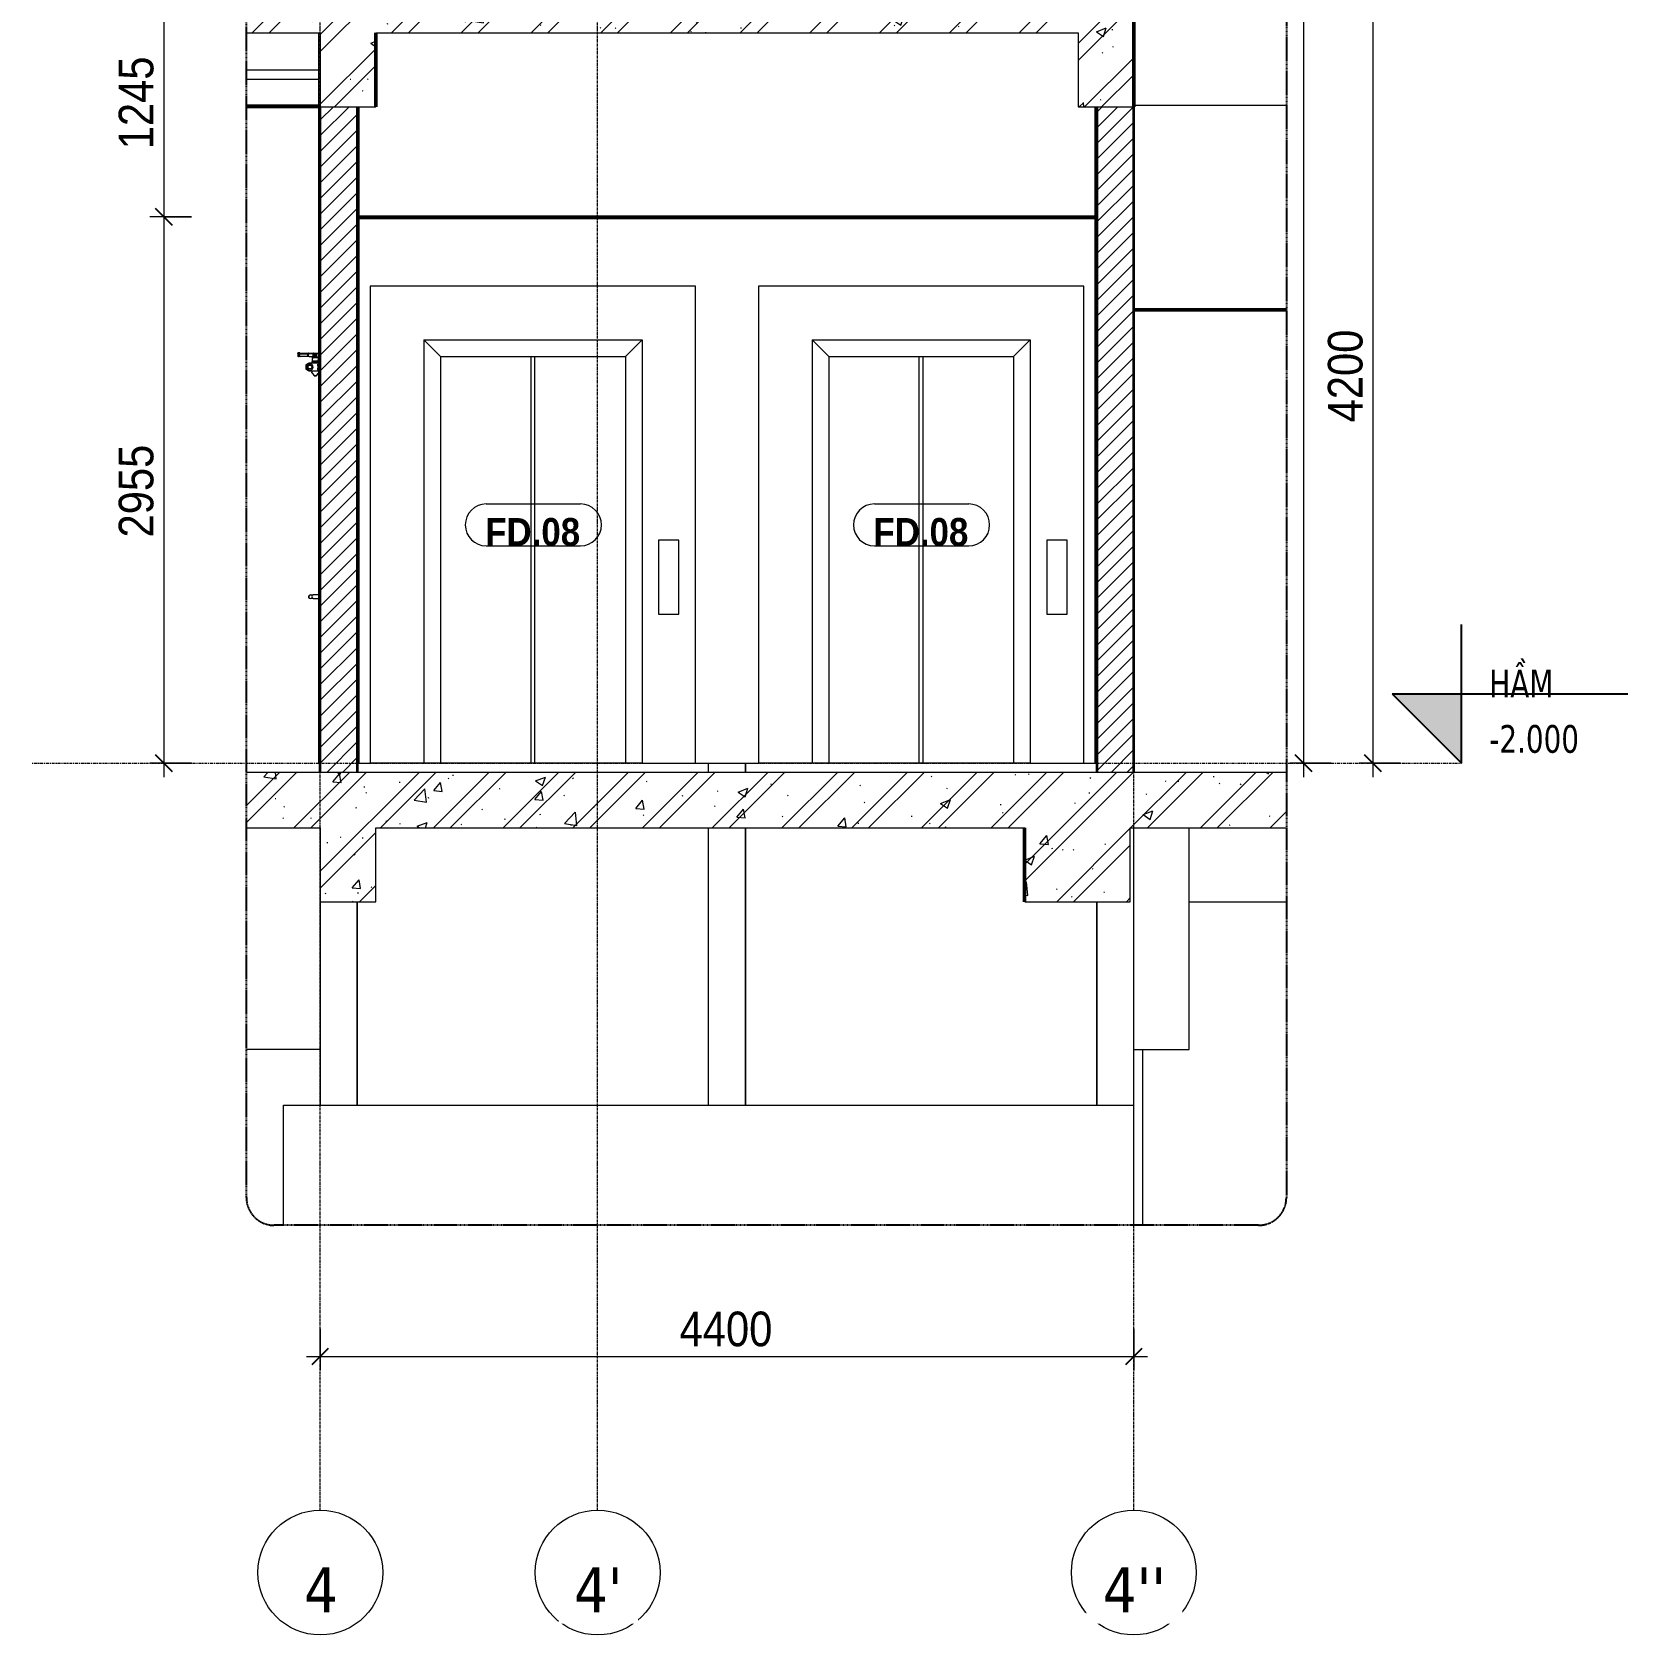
# Model space of a CAD drawing. Header units: millimetres. Extents: x 41641 to 74043, y -6777 to 34550.
# Drawn here: x 64565 to 73197, y -6716 to 1955 of the extents above; entities that cross this region are included whole.
import ezdxf

# ---------------------------------------------------------------- set-up
doc = ezdxf.new("R2010")
doc.units = ezdxf.units.MM
for name, pattern in [('Centre', [31.75, 6.35, -4.7625, 15.875, -4.7625]), ('Grid Line', [22.225, 12.7, -3.175, 3.175, -3.175]), ('Hidden', [7.14375, 4.7625, -2.38125])]:
    doc.linetypes.add(name, pattern=pattern)
for name, color, linetype, lineweight in [('0-2', 50, 'Continuous', 5), ('A-ANNO-DIMS', 211, 'Continuous', 9), ('A-ANNO-DIMS-75', 211, 'Continuous', 9), ('A-CLNG-2', 7, 'Continuous', 35), ('A-CLNG-PATT', 13, 'Continuous', 18), ('A-DETL-GENF', 92, 'Continuous', 18), ('A-DETL-GENF-1', 9, 'Continuous', 18), ('A-DETL-GENF-3', 92, 'Hidden', 25), ('A-DETL-THIN', 151, 'Continuous', 18), ('A-DOOR', 31, 'Continuous', 18), ('A-DOOR-IDEN', 31, 'Continuous', 9), ('A-FLOR-LEVL', 51, 'Continuous', 9), ('A-FLOR-LEVL-1', 51, 'Continuous', 25), ('A-FLOR-LEVL-2', 51, 'Centre', 9), ('A-WALL', 113, 'Continuous', 18), ('A-WALL-1', 7, 'Continuous', 35), ('A-WALL-FNSH-1', 250, 'Continuous', 18), ('A-WALL-PATT', 111, 'Continuous', 18), ('L-SITE-WALL-1', 250, 'Continuous', 18), ('S-BEAM-1', 253, 'Continuous', 5), ('S-BEAM-2', 250, 'Continuous', 18), ('S-BEAM-3', 10, 'Continuous', 50), ('S-COLS-1', 250, 'Continuous', 18), ('S-FNDN-2', 250, 'Continuous', 18), ('S-GRID-1', 1, 'Grid Line', 9), ('S-GRID-IDEN', 1, 'Continuous', 9)]:
    doc.layers.add(name, color=color, linetype=linetype, lineweight=lineweight)
doc.styles.add('Arial_B', font='arialbd.ttf', dxfattribs={"width": 0.9, "height": 150})
doc.styles.add('Tahoma_B', font='tahomabd.ttf', dxfattribs={"width": 0.85, "height": 150})
doc.styles.add('Tahoma_B_1', font='tahomabd.ttf', dxfattribs={"height": 243.75})
doc.styles.add('UTM Avo', font='', dxfattribs={"width": 0.9, "height": 187.5})
doc.styles.get('UTM Avo').set_extended_font_data('UTM Avo')
doc.dimstyles.new('1_Dim_chi_tiet_2_5', dxfattribs={"dimscale": 304.8, "dimtxt": 187.368928, "dimasz": 0.295276, "dimexe": 0.246063, "dimexo": 0.0625, "dimgap": 0.024606, "dimtad": 1, "dimdec": 0, "dimrnd": 5, "dimzin": 0, "dimdsep": 46, "dimtxsty": 'UTM Avo', "dimblk1": 'OBLIQUE', "dimblk2": 'OBLIQUE', "dimsah": 1, "dimcen": 0.09, "dimdle": 0.246063, "dimazin": 0, "dimtfac": 1, "dimtdec": 4, "dimtix": 1, "dimtmove": 0, "dimatfit": 3, "dimfxl": 0.492126, "dimfxlon": 1, "dimtvp": 1, "dimtolj": 1, "dimtzin": 0, "dimarcsym": 2})
pattern_1 = [(45, (67953.896, 0), (-42.4264, 42.4264), [])]
pattern_2 = [(0, (67953.9, 0), (609.6, 152.4), [25.146, -432.054, 25.146, -432.054, -2438.4]), (0, (67953.9, 0), (609.6, 152.4), [-914.4, 25.146, -889.254, 25.146, -432.054, -1066.8]), (0, (67953.9, 0), (609.6, 152.4), [-2286, 25.146, -279.654, 25.146, -736.854]), (120, (68182.5, 76.2), (-436.782, 451.729), [25.146, -432.054, 25.146, -432.054, -2438.4]), (120, (68182.5, 76.2), (-436.782, 451.729), [-914.4, 25.146, -889.254, 25.146, -432.054, -1066.8]), (120, (68182.5, 76.2), (-436.782, 451.729), [-2286, 25.146, -279.654, 25.146, -736.854]), (240, (68258.7, 381), (-172.818, -604.129), [25.146, -432.054, 25.146, -432.054, -2438.4]), (240, (68258.7, 381), (-172.818, -604.129), [-914.4, 25.146, -889.254, 25.146, -432.054, -1066.8]), (240, (68258.7, 381), (-172.818, -604.129), [-2286, 25.146, -279.654, 25.146, -736.854])]
pattern_3 = [(50, (67953.9, 0), (546.553, -47.817), [57.15, -628.65]), (355, (67953.9, 0), (-105.73, 573.17), [45.72, -502.92]), (100.451, (67999.44, -4), (440.83, 525.35), [48.57, -534.27]), (46.184, (67953.9, 152.4), (813.24, -126.13), [85.72, -942.98]), (96.636, (68021.7, 141.9), (712.21, 742.28), [72.86, -801.4]), (351.184, (67953.9, 152.4), (712.21, 742.28), [68.58, -754.38]), (21, (68030.1, 114.3), (454.843, -306.796), [57.15, -628.65]), (326, (68030.1, 114.3), (185.406, 552.564), [45.72, -502.92]), (71.451, (68068, 88.73), (640.25, 245.764), [48.57, -534.27]), (37.5, (67953.9, 0), (9.266, 253.665), [5.03, -491.795, 5.03, -505.51, -504.825]), (37.5, (67953.9, 0), (9.266, 253.665), [-1007.364, 5.03, -499.796]), (7.5, (67953.9, 0), (200.46, 300.541), [5.029, -286.055, 5.029, -480.365, -192.405]), (7.5, (67953.9, 0), (200.46, 300.541), [-776.478, 5.03, -187.376]), (327.5, (67783.97, 0), (406.773, -17.186), [5.03, -185.47, 5.03, -589.33, -788.67]), (327.5, (67783.97, 0), (406.773, -17.186), [-784.86, 5.03, -783.64]), (317.5, (67707.77, 0), (444.388, 76.28), [5.03, -242.62, 5.03, -389.687, -560.07]), (317.5, (67707.77, 0), (444.388, 76.28), [-642.366, 5.03, -555.04]), (45, (67953.9, 0), (-188.585, 188.585), []), (45, (67953.9, 285.75), (-188.585, 188.585), [])]

# ---------------------------------------------------------------- blocks, each defined once
blk = doc.blocks.new('NCV_TKTC_KET CAU_rvt-2-TKCS_THANG MÁY TM1 - MẶT ĐỨNG')
at = {"layer": 'S-BEAM-1'}
blk.add_hatch(color=256, dxfattribs=at).paths.add_polyline_path([(48852.6, 1550), (48852.6, 1550), (48852.6, 1561.8)])
at = {"layer": 'L-SITE-WALL-1'}
for p, q in [((46552.6, -3850), (46552.6, -2350)), ((46752.6, -2350), (46752.6, -3850)), ((44652.6, -2750), (44652.6, -3850)), ((48652.6, -3850), (48652.6, -2750))]:
    blk.add_line(p, q, dxfattribs=at)
at = {"layer": 'S-BEAM-2'}
for p, q in [((44052.6, 1750), (44442.6, 1750)), ((44052.6, 1700), (44442.6, 1700)), ((48852.6, 1560), (49678.2, 1560)), ((49152.6, -2750), (49678.2, -2750))]:
    blk.add_line(p, q, dxfattribs=at)
at = {"layer": 'S-BEAM-3'}
for p, q in [((48852.6, 1550), (48852.6, 2130)), ((44752.6, 1550), (44752.6, 1950)), ((48261.8, -2349.9), (48261.8, -2750))]:
    blk.add_line(p, q, dxfattribs=at)
at = {"layer": 'S-COLS-1'}
for p, q in [((46552.6, -2050), (46552.6, -2000)), ((46752.6, -2050), (46752.6, -2000)), ((46552.6, -3850), (46552.6, -2350)), ((46752.6, -3850), (46752.6, -2350)), ((48852.6, -3850), (48852.6, -2350)), ((44452.6, -2750), (44452.6, -3850)), ((44652.6, -3850), (44652.6, -2750)), ((48652.6, -2750), (48652.6, -3850))]:
    blk.add_line(p, q, dxfattribs=at)
at = {"layer": 'S-FNDN-2'}
for p, q in [((49152.6, -3550), (49152.6, -2350)), ((44452.6, -3550), (44052.6, -3550)), ((48852.6, -3550), (49152.6, -3550)), ((48902.6, -4500), (48902.6, -3550)), ((44252.6, -3850), (48852.6, -3850)), ((44252.6, -4500), (44252.6, -3850)), ((48852.6, -4500), (48852.6, -3850))]:
    blk.add_line(p, q, dxfattribs=at)
blk = doc.blocks.new('Thang may HIEN - Dài x Rộng - 2000x2000-2402764-TKCS_THANG MÁY TM1 - MẶT ĐỨNG')
at = {"layer": 'A-DOOR'}
for p, q in [((46822.6, 580), (46822.6, -2000)), ((48582.6, 580), (46822.6, 580)), ((48582.6, -2000), (48582.6, 580)), ((47202.6, 200), (47112.6, 290)), ((47112.6, 290), (47112.6, -2000)), ((47112.6, 290), (48292.6, 290)), ((48292.6, 290), (48202.6, 200)), ((48292.6, 290), (48292.6, -2000)), ((47202.6, 200), (47202.6, -2000)), ((47202.6, 200), (48202.6, 200)), ((47692.6, -2000), (47692.6, 200)), ((47712.6, -2000), (47712.6, 200)), ((48202.6, 200), (48202.6, -2000)), ((48492.6, -794.1), (48382.6, -794.1)), ((48382.6, -794.1), (48382.6, -1194.1)), ((48492.6, -1194.1), (48492.6, -794.1)), ((48382.6, -1194.1), (48492.6, -1194.1)), ((47112.6, -2000), (46822.6, -2000)), ((47122.6, -2000), (47112.6, -2000)), ((48292.6, -2000), (48282.6, -2000)), ((48292.6, -2000), (48582.6, -2000))]:
    blk.add_line(p, q, dxfattribs=at)
blk = doc.blocks.new('FD_02 - FD_03 - FD_02-KY THUAT-1000x2200mm-2441165-TKCS_THANG MÁY TM1 - MẶT ĐỨNG')
at = {"layer": 'A-DOOR'}
for p, q in [((44329.1, 218.5), (44329.1, 215.5)), ((44329.5, 218.5), (44329.5, 218.5)), ((44329.5, 218.5), (44337.2, 218.5)), ((44329.5, 215.5), (44337.2, 215.5)), ((44329.5, 215.5), (44329.5, 215.5)), ((44330.2, 214.5), (44330.2, 200.5)), ((44330.2, 214.5), (44332.9, 214.5)), ((44332.9, 200.5), (44330.2, 200.5)), ((44330.7, 220.3), (44330.7, 218.5)), ((44342.7, 220.3), (44330.7, 220.3)), ((44330.7, 220.3), (44342.7, 220.3)), ((44331.7, 215.5), (44331.7, 214.5)), ((44332.9, 214.5), (44334.4, 214.5)), ((44332.9, 214.5), (44332.9, 200.5)), ((44334.4, 200.5), (44332.9, 200.5)), ((44336.4, 214.5), (44334.4, 214.5)), ((44334.4, 200.5), (44336.4, 200.5)), ((44335.3, 214.5), (44338.4, 214.5)), ((44335.3, 210.1), (44335.3, 214.5)), ((44335.3, 200.5), (44335.3, 204.4)), ((44338.4, 200.5), (44335.3, 200.5)), ((44336.2, 211.5), (44337.9, 211.5)), ((44336.2, 209.3), (44336.2, 205.7)), ((44337.9, 203.5), (44336.2, 203.5)), ((44337.2, 218.5), (44338.8, 218.5)), ((44338.3, 218.5), (44337.2, 218.5)), ((44337.2, 215.5), (44338.8, 215.5)), ((44337.9, 211.5), (44338.2, 211.5)), ((44338.2, 203.5), (44337.9, 203.5)), ((44388.2, 212.5), (44338.2, 212.5)), ((44338.2, 211.5), (44340.1, 211.5)), ((44340.1, 203.5), (44338.2, 203.5)), ((44338.2, 202.5), (44388.2, 202.5)), ((44338.4, 214.5), (44341.1, 214.5)), ((44341.1, 200.5), (44338.4, 200.5)), ((44338.8, 218.5), (44389.5, 218.5)), ((44338.8, 215.5), (44389.5, 215.5)), ((44341.1, 214.5), (44342.2, 214.5)), ((44341.1, 214.5), (44341.1, 212.1)), ((44341.1, 202.9), (44341.1, 200.5)), ((44342.2, 200.5), (44341.1, 200.5)), ((44341.7, 214.5), (44341.7, 215.5)), ((44344.2, 214.5), (44342.2, 214.5)), ((44342.2, 200.5), (44344.2, 200.5)), ((44342.2, 200.5), (44342.9, 200.5)), ((44342.7, 218.5), (44342.7, 220.3)), ((44342.7, 214.5), (44343.2, 214.5)), ((44342.7, 211.9), (44342.7, 214.5)), ((44342.7, 200.5), (44342.7, 203.1)), ((44343.1, 200.5), (44342.7, 200.5)), ((44343.2, 211.4), (44343.2, 214.5)), ((44343.2, 200.5), (44343.2, 203.6)), ((44343.2, 200.5), (44343.2, 200.5)), ((44364.1, 215.5), (44364.1, 214.5)), ((44366.1, 214.5), (44364.1, 214.5)), ((44364.1, 214.5), (44366.1, 214.5)), ((44392.9, 214.5), (44366.1, 214.5)), ((44392.9, 213.5), (44388.2, 213.5)), ((44388.2, 201.5), (44392.9, 201.5)), ((44389.5, 218.5), (44390.5, 218.5)), ((44389.5, 218.5), (44390.5, 218.5)), ((44390.5, 217.5), (44389.5, 217.5)), ((44389.5, 215.5), (44390.5, 215.5)), ((44389.5, 215.5), (44390.5, 215.5)), ((44390.5, 218.5), (44416, 218.5)), ((44390.5, 215.5), (44416, 215.5)), ((44421, 214.5), (44392.9, 214.5)), ((44392.9, 200.5), (44421, 200.5)), ((44411, 192), (44411, 198)), ((44411, 198), (44415.3, 198)), ((44415.3, 192), (44411, 192)), ((44411, 181.1), (44411, 189.4)), ((44411, 176), (44441, 176)), ((44415.3, 198), (44436.9, 198)), ((44415.3, 198), (44415.3, 192)), ((44436.9, 192), (44415.3, 192)), ((44415.5, 176), (44415.5, 174)), ((44416.9, 174), (44415.5, 174)), ((44416, 218.5), (44417.2, 218.5)), ((44416, 218.5), (44417.2, 218.5)), ((44417.2, 217.5), (44416, 217.5)), ((44416, 215.5), (44417.2, 215.5)), ((44416, 215.5), (44417.2, 215.5)), ((44416.6, 218.5), (44417.1, 218.5)), ((44417.1, 218.5), (44416.6, 218.5)), ((44417.1, 215.5), (44416.6, 215.5)), ((44416.6, 215.5), (44417.1, 215.5)), ((44416.6, 174), (44416.6, 172)), ((44417.8, 174), (44416.9, 174)), ((44416.9, 174), (44417.8, 174)), ((44418.2, 174), (44416.9, 174)), ((44417.2, 218.5), (44442.6, 218.5)), ((44417.2, 215.5), (44442.6, 215.5)), ((44417.4, 214), (44418.2, 214)), ((44418.2, 201), (44417.4, 201)), ((44417.7, 211.7), (44417.7, 203.3)), ((44417.7, 211.7), (44417.7, 203.3)), ((44418.1, 214), (44418.1, 201)), ((44418.1, 214), (44434.1, 214)), ((44434.1, 201), (44418.1, 201)), ((44418.2, 176), (44418.2, 174)), ((44423.2, 174), (44418.2, 174)), ((44420.6, 214), (44420.6, 198)), ((44432.1, 214.5), (44421, 214.5)), ((44421.8, 214), (44421.8, 198)), ((44423.2, 174), (44423.2, 174)), ((44428.3, 174), (44423.2, 174)), ((44428.3, 174), (44428.3, 176)), ((44431.9, 174), (44428.3, 174)), ((44430.4, 198), (44430.4, 214)), ((44431.6, 198), (44431.6, 214)), ((44435.6, 174), (44431.9, 174)), ((44432.1, 214.5), (44434.1, 214.5)), ((44434.1, 214.5), (44432.1, 214.5)), ((44434.1, 214.5), (44434.1, 215.5)), ((44434.1, 201), (44434.1, 214)), ((44434.6, 172), (44434.6, 174)), ((44435.6, 176), (44435.6, 174)), ((44436.9, 198), (44441, 198)), ((44436.9, 198), (44436.9, 192)), ((44441, 192), (44436.9, 192)), ((44441, 198), (44441, 192)), ((44441, 189.4), (44441, 181.1)), ((44375.2, 130.7), (44375.2, 154.3)), ((44376.2, 156.1), (44391.8, 164.7)), ((44391.8, 120.3), (44376.2, 128.9)), ((44384.7, 142.5), (44390.4, 152.5)), ((44390.4, 132.5), (44384.7, 142.5)), ((44390.4, 152.5), (44402, 152.5)), ((44402, 132.5), (44390.4, 132.5)), ((44392.7, 165), (44436.9, 165)), ((44436.9, 120), (44392.7, 120)), ((44402, 152.5), (44407.8, 142.5)), ((44407.8, 142.5), (44402, 132.5)), ((44406, 172), (44406, 165)), ((44406, 172), (44430.6, 172)), ((44406.1, 120), (44406.1, 112.4)), ((44406.3, 111.7), (44419.3, 96.3)), ((44422.1, 96), (44429.1, 96)), ((44429.1, 96), (44422.1, 96)), ((44430.6, 172), (44442.5, 172)), ((44431.8, 96.3), (44442.6, 109)), ((44436.9, 165), (44439.9, 165)), ((44439.9, 120), (44436.9, 120)), ((44439.9, 165), (44441, 165)), ((44441, 120), (44439.9, 120)), ((44442.6, 165), (44441, 165)), ((44441, 164.9), (44441.1, 164.7)), ((44441.1, 120.3), (44441, 120.1)), ((44441, 120), (44442.6, 120)), ((44442.5, 165), (44441.1, 165)), ((44441.1, 120), (44442.5, 120)), ((44441.2, 162), (44441.2, 123)), ((44442.6, -1090), (44414.6, -1090)), ((44414.6, -1110), (44442.6, -1110))]:
    blk.add_line(p, q, dxfattribs=at)
at = {"layer": 'A-DOOR', "flags": 128}
for points in [[(44340.1, 211.5), (44339.7, 211), (44339.4, 210.4), (44339.2, 209.7), (44339, 209), (44338.9, 208.3), (44338.9, 207.5)], [(44338.9, 207.5), (44338.9, 206.7), (44339, 206), (44339.2, 205.3), (44339.4, 204.6), (44339.7, 204), (44340.1, 203.5)], [(44406.3, 111.7), (44406.3, 111.7), (44406.3, 111.8), (44406.2, 111.8), (44406.2, 111.8), (44406.2, 111.9), (44406.2, 111.9), (44406.2, 112), (44406.1, 112), (44406.1, 112), (44406.1, 112.1), (44406.1, 112.1), (44406.1, 112.2), (44406.1, 112.2), (44406.1, 112.3), (44406.1, 112.3), (44406.1, 112.3), (44406.1, 112.4), (44406.1, 112.4)], [(44420, 96), (44420, 96), (44419.9, 96), (44419.9, 96), (44419.8, 96), (44419.8, 96), (44419.8, 96), (44419.7, 96), (44419.7, 96), (44419.7, 96.1), (44419.6, 96.1), (44419.6, 96.1), (44419.6, 96.1), (44419.5, 96.1), (44419.5, 96.1), (44419.5, 96.2), (44419.4, 96.2), (44419.4, 96.2), (44419.4, 96.2), (44419.4, 96.3), (44419.3, 96.3), (44419.3, 96.3), (44419.3, 96.3)], [(44420, 96), (44420, 96), (44420, 96), (44420, 96), (44420.1, 96), (44420.1, 96), (44420.1, 96), (44420.2, 96), (44420.3, 96), (44420.3, 96), (44420.4, 96), (44420.5, 96), (44420.6, 96), (44420.7, 96), (44420.8, 96), (44421, 96), (44421.1, 96), (44421.2, 96), (44421.4, 96), (44421.5, 96), (44421.7, 96), (44421.8, 96), (44422, 96), (44422.2, 96), (44422.4, 96), (44422.6, 96), (44422.7, 96), (44422.9, 96), (44423.1, 96), (44423.3, 96), (44423.5, 96), (44423.8, 96), (44424, 96), (44424.2, 96), (44424.4, 96), (44424.6, 96), (44424.8, 96), (44425.1, 96), (44425.3, 96), (44425.5, 96), (44425.7, 96), (44425.9, 96), (44426.2, 96), (44426.4, 96), (44426.6, 96), (44426.8, 96), (44427, 96), (44427.3, 96), (44427.5, 96), (44427.7, 96), (44427.9, 96), (44428.1, 96), (44428.3, 96), (44428.5, 96), (44428.7, 96), (44428.8, 96), (44429, 96), (44429.2, 96), (44429.4, 96), (44429.5, 96), (44429.7, 96), (44429.8, 96), (44430, 96), (44430.1, 96), (44430.2, 96), (44430.3, 96), (44430.5, 96), (44430.6, 96), (44430.7, 96), (44430.7, 96), (44430.8, 96), (44430.9, 96), (44430.9, 96), (44431, 96), (44431, 96), (44431.1, 96), (44431.1, 96), (44431.1, 96), (44431.1, 96)], [(44431.1, 96), (44431.1, 96), (44431.1, 96), (44431.1, 96), (44431.1, 96), (44431, 96), (44431, 96), (44430.9, 96), (44430.9, 96), (44430.8, 96), (44430.7, 96), (44430.6, 96), (44430.5, 96), (44430.4, 96), (44430.3, 96), (44430.2, 96), (44430, 96), (44429.9, 96), (44429.8, 96), (44429.6, 96), (44429.4, 96), (44429.3, 96), (44429.1, 96), (44428.9, 96), (44428.8, 96), (44428.6, 96), (44428.4, 96), (44428.2, 96), (44428, 96), (44427.8, 96), (44427.6, 96), (44427.4, 96), (44427.2, 96), (44426.9, 96), (44426.7, 96), (44426.5, 96), (44426.3, 96), (44426.1, 96), (44425.8, 96), (44425.6, 96), (44425.4, 96), (44425.2, 96), (44425, 96), (44424.7, 96), (44424.5, 96), (44424.3, 96), (44424.1, 96), (44423.9, 96), (44423.7, 96), (44423.4, 96), (44423.2, 96), (44423, 96), (44422.8, 96), (44422.7, 96), (44422.5, 96), (44422.3, 96), (44422.1, 96), (44421.9, 96), (44421.8, 96), (44421.6, 96), (44421.5, 96), (44421.3, 96), (44421.2, 96), (44421, 96), (44420.9, 96), (44420.8, 96), (44420.7, 96), (44420.6, 96), (44420.5, 96), (44420.4, 96), (44420.3, 96), (44420.2, 96), (44420.2, 96), (44420.1, 96), (44420.1, 96), (44420, 96), (44420, 96), (44420, 96), (44420, 96)], [(44431.8, 96.3), (44431.8, 96.3), (44431.8, 96.3), (44431.8, 96.2), (44431.7, 96.2), (44431.7, 96.2), (44431.7, 96.2), (44431.6, 96.2), (44431.6, 96.1), (44431.6, 96.1), (44431.6, 96.1), (44431.5, 96.1), (44431.5, 96.1), (44431.5, 96.1), (44431.4, 96), (44431.4, 96), (44431.3, 96), (44431.3, 96), (44431.3, 96), (44431.2, 96), (44431.2, 96), (44431.2, 96), (44431.1, 96)], [(44441.2, 162), (44441.2, 162.7), (44441.2, 163.3), (44441.2, 163.9), (44441.1, 164.3), (44441.1, 164.7), (44441, 164.9), (44441, 165)], [(44441, 120), (44441, 120.1), (44441.1, 120.3), (44441.1, 120.7), (44441.2, 121.1), (44441.2, 121.7), (44441.2, 122.3), (44441.2, 123)], [(44389.6, -1100), (44389.6, -1099.6), (44389.6, -1099.2), (44389.6, -1098.8), (44389.7, -1098.4), (44389.8, -1098), (44389.9, -1097.6)], [(44389.9, -1102.5), (44389.8, -1102.1), (44389.7, -1101.7), (44389.6, -1101.3), (44389.6, -1100.9), (44389.6, -1100.5), (44389.6, -1100.1), (44389.6, -1100)], [(44390.1, -1096.9), (44390.2, -1096.5), (44390.4, -1096.1), (44390.5, -1095.7), (44390.7, -1095.4), (44390.9, -1095), (44391.1, -1094.7), (44391.3, -1094.4), (44391.5, -1094), (44391.8, -1093.7), (44392, -1093.4)], [(44392.1, -1106.7), (44391.9, -1106.4), (44391.6, -1106.1), (44391.4, -1105.7), (44391.1, -1105.4), (44390.9, -1105.1), (44390.7, -1104.7), (44390.6, -1104.4), (44390.4, -1104), (44390.2, -1103.6), (44390.1, -1103.2)], [(44396.4, -1109.5), (44396, -1109.4), (44395.7, -1109.2), (44395.3, -1109), (44394.9, -1108.9), (44394.6, -1108.7), (44394.3, -1108.5), (44393.9, -1108.3), (44393.6, -1108), (44393.3, -1107.8), (44393, -1107.5)], [(44395.2, -1091), (44395.6, -1090.8), (44395.9, -1090.7), (44396.3, -1090.5), (44396.7, -1090.4), (44397.1, -1090.3), (44397.5, -1090.2), (44397.9, -1090.1), (44398.3, -1090.1), (44398.7, -1090), (44399.1, -1090)], [(44401.9, -1090), (44402.2, -1090), (44402.5, -1090), (44402.9, -1090), (44403.3, -1090), (44403.7, -1090), (44404.1, -1090), (44404.6, -1090), (44405, -1090), (44405.5, -1090), (44406, -1090), (44406.5, -1090), (44407, -1090), (44407.5, -1090), (44408, -1090), (44408.6, -1090), (44409.1, -1090), (44409.7, -1090), (44410.3, -1090), (44410.8, -1090), (44411.4, -1090), (44412, -1090), (44412.6, -1090), (44413.2, -1090), (44413.8, -1090), (44414.4, -1090), (44414.6, -1090)], [(44414.6, -1110), (44414, -1110), (44413.4, -1110), (44412.8, -1110), (44412.2, -1110), (44411.6, -1110), (44411, -1110), (44410.4, -1110), (44409.8, -1110), (44409.3, -1110), (44408.7, -1110), (44408.2, -1110), (44407.6, -1110), (44407.1, -1110), (44406.6, -1110), (44406.1, -1110), (44405.6, -1110), (44405.1, -1110), (44404.7, -1110), (44404.2, -1110), (44403.8, -1110), (44403.4, -1110), (44403, -1110), (44402.6, -1110), (44402.3, -1110), (44401.9, -1110)]]:
    blk.add_lwpolyline(points, dxfattribs=at)
at = {"layer": 'A-DOOR'}
for centre, radius, start, end in [((44377.2, 154.3), 2, 119.19749, 180), ((44377.2, 130.7), 2, 180, 240.80251), ((44396.2, 142.5), 17, 0, 180), ((44396.2, 142.5), 17, 180, 360), ((44396.2, 142.5), 16.5, 0, 180), ((44396.2, 142.5), 16.5, 180, 360), ((44392.7, 163), 2, 90, 119.19749), ((44392.7, 122), 2, 240.80251, 270), ((44399.6, -1100), 10, 0, 180), ((44399.6, -1100), 10, 180, 360)]:
    blk.add_arc(centre, radius, start, end, dxfattribs=at)
for centre, major_axis, ratio, start_param, end_param in [((44334.4, 207.5), (0, 7), 0.259156, 4.712389, 6.283185), ((44339.1, 207.5), (0, 5), 0.965835, 0.65038, 1.340692), ((44335, 207.5), (0, 2.5), 0.259156, 4.712389, 7.853982), ((44334.4, 207.5), (0, 7), 0.259156, 3.141593, 4.712389), ((44335, 207.5), (0, 2.5), 0.259156, 1.570796, 4.712389), ((44339.1, 207.5), (0, 5), 0.965835, 1.8009, 2.491212), ((44336.4, 207.5), (0, 7), 0.259156, 4.712389, 6.283185), ((44336.4, 207.5), (0, 7), 0.259156, 3.141593, 4.712389), ((44342.2, 207.5), (0, 7), 0.259156, 5.317169, 6.283185), ((44342.2, 207.5), (0, 7), 0.259156, 3.141593, 3.926991), ((44344.2, 207.5), (0, 7), 0.259156, 5.313677, 6.283185), ((44344.2, 207.5), (0, 7), 0.259156, 3.141593, 4.113474), ((44388.2, 207.5), (0, 6), 0.965835, 6.103488, 7.853982), ((44388.2, 207.5), (0, 6), 0.965835, 1.570796, 3.32129), ((44392.9, 207.5), (0, 7), 0.965835, 0, 1.570796), ((44392.9, 207.5), (0, 7), 0.965835, 1.570796, 3.141593), ((44411, 186), (0, 6), 0.000349, 0, 0.959931), ((44411, 188), (0, 12), 0.000349, 3.141593, 4.101524), ((44417.9, 207.5), (0, 6.79), 0.259156, 0.291061, 1.570796), ((44417.9, 207.5), (0, 6.79), 0.259156, 1.570796, 2.850532), ((44417.7, 207.5), (0, 2.5), 0.259156, 5.235988, 7.853982), ((44417.7, 207.5), (0, 2.5), 0.259156, 1.570796, 4.18879), ((44419.8, 207.5), (0, 6.79), 0.259156, 1.129649, 1.570796), ((44419.8, 207.5), (0, 6.79), 0.259156, 1.570796, 2.011944), ((44421, 207.5), (0, 7), 0.965835, 5.943598, 6.536775), ((44421, 207.5), (0, 7), 0.965835, 2.888003, 3.112885), ((44441, 186), (0, 6), 0.000349, 0, 0.959931), ((44441, 188), (0, 12), 0.000349, 3.141593, 4.101524)]:
    blk.add_ellipse(centre, major_axis=major_axis, ratio=ratio, start_param=start_param, end_param=end_param, dxfattribs=at)
for points, knots in [([(44413.7, 207.5), (44413.7, 207.8), (44413.7, 208.2), (44413.8, 208.7), (44413.9, 209), (44414, 209.4), (44414.1, 209.8), (44414.3, 210), (44414.4, 210.3), (44414.5, 210.4), (44414.6, 210.6), (44414.7, 210.8), (44414.9, 211.1), (44415, 211.3), (44415.2, 211.5), (44415.3, 211.7), (44415.4, 211.8), (44415.6, 212), (44415.8, 212.3), (44416.1, 212.5), (44416.5, 212.8), (44416.9, 213.2), (44417.3, 213.4), (44417.4, 213.5)], [0, 0, 0, 0, 0.1, 0.15, 0.2, 0.25, 0.3, 0.35, 0.375, 0.4, 0.425, 0.45, 0.5, 0.55, 0.575, 0.6, 0.625, 0.65, 0.7, 0.75, 0.8, 0.9, 0.9598856, 0.9598856, 0.9598856, 0.9598856]), ([(44417.4, 201.5), (44417.3, 201.6), (44416.9, 201.8), (44416.5, 202.2), (44416.1, 202.5), (44415.8, 202.7), (44415.6, 203), (44415.4, 203.2), (44415.3, 203.3), (44415.2, 203.5), (44415, 203.7), (44414.9, 203.9), (44414.7, 204.2), (44414.6, 204.4), (44414.5, 204.6), (44414.4, 204.7), (44414.3, 205), (44414.1, 205.2), (44414, 205.6), (44413.9, 206), (44413.8, 206.3), (44413.7, 206.8), (44413.7, 207.2), (44413.7, 207.5)], [0.0401144, 0.0401144, 0.0401144, 0.0401144, 0.1, 0.2, 0.25, 0.3, 0.35, 0.375, 0.4, 0.425, 0.45, 0.5, 0.55, 0.575, 0.6, 0.625, 0.65, 0.7, 0.75, 0.8, 0.85, 0.9, 1, 1, 1, 1]), ([(44439.9, 154.9), (44439.9, 156), (44440, 157.3), (44440.2, 158.4), (44440.4, 158.7), (44440.5, 158.5), (44440.7, 157.9), (44440.8, 156.9), (44440.9, 155.5), (44441, 153.8), (44441, 152.6), (44441, 152)], [0, 0, 0, 0, 0.2, 0.3, 0.4, 0.5, 0.6, 0.7, 0.8, 0.9, 1, 1, 1, 1]), ([(44441, 152), (44441, 150.8), (44440.9, 149), (44440.8, 147.1), (44440.7, 146.1), (44440.5, 145.5), (44440.4, 145.3), (44440.2, 145.6), (44440.1, 146.4), (44440, 147.6), (44439.9, 148.6), (44439.9, 149.1)], [0, 0, 0, 0, 0.2, 0.3, 0.4, 0.5, 0.6, 0.7, 0.8, 0.9, 1, 1, 1, 1]), ([(44439.9, 135.9), (44439.9, 137), (44440, 138.3), (44440.2, 139.4), (44440.4, 139.7), (44440.5, 139.5), (44440.7, 138.9), (44440.8, 137.9), (44440.9, 136.5), (44441, 134.8), (44441, 133.6), (44441, 133)], [0, 0, 0, 0, 0.2, 0.3, 0.4, 0.5, 0.6, 0.7, 0.8, 0.9, 1, 1, 1, 1]), ([(44441, 133), (44441, 131.8), (44440.9, 130), (44440.8, 128.1), (44440.7, 127.1), (44440.5, 126.5), (44440.4, 126.3), (44440.2, 126.6), (44440.1, 127.4), (44440, 128.6), (44439.9, 129.6), (44439.9, 130.1)], [0, 0, 0, 0, 0.2, 0.3, 0.4, 0.5, 0.6, 0.7, 0.8, 0.9, 1, 1, 1, 1])]:
    blk.add_open_spline(points, degree=3, knots=knots, dxfattribs=at)
for points in [[(44439.7, 152), (44439.7, 152.5), (44439.8, 153.5), (44439.9, 154.4), (44439.9, 154.9)], [(44439.9, 149.1), (44439.9, 149.6), (44439.8, 150.5), (44439.7, 151.5), (44439.7, 152)], [(44439.7, 133), (44439.7, 133.5), (44439.8, 134.5), (44439.9, 135.4), (44439.9, 135.9)], [(44439.9, 130.1), (44439.9, 130.6), (44439.8, 131.5), (44439.7, 132.5), (44439.7, 133)], [(44440.4, 158.6), (44440.3, 158.6), (44440.3, 158.5), (44440.2, 158.3)], [(44440.2, 145.7), (44440.3, 145.5), (44440.4, 145.3), (44440.5, 145.4), (44440.5, 145.5)], [(44440.5, 139.5), (44440.5, 139.6), (44440.4, 139.7), (44440.3, 139.5), (44440.2, 139.3)], [(44440.2, 126.7), (44440.3, 126.5), (44440.3, 126.4), (44440.4, 126.4)], [(44440.5, 158.5), (44440.5, 158.6), (44440.5, 158.6), (44440.4, 158.6)], [(44440.4, 126.4), (44440.5, 126.4), (44440.5, 126.4), (44440.5, 126.5)]]:
    blk.add_open_spline(points, degree=3, dxfattribs=at)
blk = doc.blocks.new('BORDER VIEW - BORDER VIEW-3767685-TKCS_THANG MÁY TM1 - MẶT ĐỨNG')
at = {"layer": 'A-DETL-GENF-3'}
for p, q in [((44052.6, -4350), (44052.6, 34271.6)), ((49678.2, 34271.6), (49678.2, -4350)), ((49528.2, -4500), (44202.6, -4500))]:
    blk.add_line(p, q, dxfattribs=at)
for centre, start, end in [((44202.6, -4350), 180, 270), ((49528.2, -4350), 270, 0)]:
    blk.add_arc(centre, 150, start, end, dxfattribs=at)
blk = doc.blocks.new('Level - CAO ĐỘ LEVEL-350587-TKCS_THANG MÁY TM1 - MẶT ĐỨNG')
at = {"layer": 'A-FLOR-LEVL'}
blk.add_hatch(color=256, dxfattribs=at).paths.add_polyline_path([(50625.7, 2575), (50625.7, 2200), (50250.7, 2575)])
at = {"layer": 'A-FLOR-LEVL-1'}
for p, q in [((50625.7, 2200), (50625.7, 2950)), ((50250.7, 2575), (50625.7, 2200)), ((50250.7, 2575), (51525.7, 2575))]:
    blk.add_line(p, q, dxfattribs=at)
blk = doc.blocks.new('Grid - M_Grid Head - Circle-353313-TKCS_THANG MÁY TM1 - MẶT ĐỨNG')
at = {"layer": 'S-GRID-IDEN'}
blk.add_circle((44452.6, -6378.7), 337.5, dxfattribs=at)
blk = doc.blocks.new('STN_Door Tag - STN_Door Tag-1788670-TKCS_THANG MÁY TM1 - MẶT ĐỨNG')
at = {"layer": 'A-DOOR-IDEN'}
for p, q in [((47449.8, -597.9), (47959.9, -597.9)), ((47449.8, -824.3), (47959.9, -824.3))]:
    blk.add_line(p, q, dxfattribs=at)
for centre, start, end in [((47449.8, -711.1), 90, 270), ((47959.9, -711.1), 270, 90)]:
    blk.add_arc(centre, 113.2, start, end, dxfattribs=at)
blk = doc.blocks.new('DIMBLOCK40-TKCS_THANG MÁY TM1 - MẶT ĐỨNG')
at = {"layer": 'A-ANNO-DIMS-75'}
for p, q in [((65427.1, 2200), (65202.1, 2200)), ((65277.1, 2200), (65277.1, 955)), ((65277.1, 2200), (65427.1, 2200)), ((65427.1, 955), (65202.1, 955)), ((65277.1, 955), (65427.1, 955))]:
    blk.add_line(p, q, dxfattribs=at)
at = {"layer": 'A-ANNO-DIMS-75', "lineweight": 25}
for p, q in [((65277.1, 2200), (65232.1, 2245)), ((65277.1, 2200), (65322.1, 2155)), ((65277.1, 955), (65232.1, 1000)), ((65277.1, 955), (65322.1, 910))]:
    blk.add_line(p, q, dxfattribs=at)
at = {"layer": 'A-ANNO-DIMS-75', "color": 0, "insert": (65033.5, 1320.7), "char_height": 187.5, "width": 616.236, "attachment_point": 1, "rotation": 90, "line_spacing_factor": 1.110334, "style": 'UTM Avo'}
blk.add_mtext('1245', dxfattribs=at)
blk = doc.blocks.new('_Oblique')
at = {"color": 0, "linetype": 'ByBlock', "lineweight": -2}
blk.add_line((-0.5, -0.5), (0.5, 0.5), dxfattribs=at)
blk = doc.blocks.new('DIMBLOCK41-TKCS_THANG MÁY TM1 - MẶT ĐỨNG')
at = {"layer": 'A-ANNO-DIMS-75'}
for p, q in [((65427.1, 955), (65202.1, 955)), ((65277.1, 955), (65277.1, -2075)), ((65277.1, 955), (65427.1, 955)), ((65427.1, -2000), (65202.1, -2000)), ((65277.1, -2000), (65427.1, -2000))]:
    blk.add_line(p, q, dxfattribs=at)
at = {"layer": 'A-ANNO-DIMS-75', "lineweight": 25}
for p, q in [((65277.1, 955), (65232.1, 1000)), ((65277.1, 955), (65322.1, 910)), ((65277.1, -2000), (65232.1, -1955)), ((65277.1, -2000), (65322.1, -2045))]:
    blk.add_line(p, q, dxfattribs=at)
at = {"layer": 'A-ANNO-DIMS-75', "color": 0, "insert": (65033.5, -779.3), "char_height": 187.5, "width": 616.236, "attachment_point": 1, "rotation": 90, "line_spacing_factor": 1.110334, "style": 'UTM Avo'}
blk.add_mtext('2955', dxfattribs=at)
blk = doc.blocks.new('DIMBLOCK56-TKCS_THANG MÁY TM1 - MẶT ĐỨNG')
at = {"layer": 'A-ANNO-DIMS-75'}
for p, q in [((71967.6, 2200), (71742.6, 2200)), ((71817.6, 2200), (71817.6, -2075)), ((71817.6, 2200), (71967.6, 2200)), ((71967.6, -2000), (71742.6, -2000)), ((71817.6, -2000), (71967.6, -2000))]:
    blk.add_line(p, q, dxfattribs=at)
at = {"layer": 'A-ANNO-DIMS-75', "lineweight": 25}
for p, q in [((71817.6, 2200), (71772.6, 2245)), ((71817.6, 2200), (71862.6, 2155)), ((71817.6, -2000), (71772.6, -1955)), ((71817.6, -2000), (71862.6, -2045))]:
    blk.add_line(p, q, dxfattribs=at)
at = {"layer": 'A-ANNO-DIMS-75', "color": 0, "insert": (71574, -156.8), "char_height": 187.5, "width": 616.236, "attachment_point": 1, "rotation": 90, "line_spacing_factor": 1.110334, "style": 'UTM Avo'}
blk.add_mtext('4200', dxfattribs=at)
blk = doc.blocks.new('DIMBLOCK57-TKCS_THANG MÁY TM1 - MẶT ĐỨNG')
at = {"layer": 'A-ANNO-DIMS-75', "lineweight": 25}
for p, q in [((71442.6, 33800), (71397.6, 33845)), ((71442.6, 33800), (71487.6, 33755)), ((71442.6, -2000), (71397.6, -1955)), ((71442.6, -2000), (71487.6, -2045))]:
    blk.add_line(p, q, dxfattribs=at)
at = {"layer": 'A-ANNO-DIMS-75'}
for p, q in [((71442.6, 33875), (71442.6, -2075)), ((71292.6, 33800), (71517.6, 33800)), ((71442.6, 33800), (71292.6, 33800)), ((71592.6, -2000), (71367.6, -2000)), ((71442.6, -2000), (71592.6, -2000))]:
    blk.add_line(p, q, dxfattribs=at)
at = {"layer": 'A-ANNO-DIMS-75', "color": 0, "insert": (71199, 15579), "char_height": 187.5, "width": 770.294, "attachment_point": 1, "rotation": 90, "line_spacing_factor": 1.110334, "style": 'UTM Avo'}
blk.add_mtext('35800', dxfattribs=at)
blk = doc.blocks.new('DIMBLOCK58-TKCS_THANG MÁY TM1 - MẶT ĐỨNG')
at = {"layer": 'A-ANNO-DIMS-75'}
for p, q in [((66124, -5060.6), (66124, -5285.6)), ((66124, -5210.6), (66124, -5060.6)), ((70524, -5060.6), (70524, -5285.6)), ((70524, -5210.6), (70524, -5060.6)), ((66049, -5210.6), (70599, -5210.6))]:
    blk.add_line(p, q, dxfattribs=at)
at = {"layer": 'A-ANNO-DIMS-75', "lineweight": 25}
for p, q in [((66124, -5210.6), (66169, -5165.6)), ((70524, -5210.6), (70569, -5165.6)), ((66124, -5210.6), (66079, -5255.6)), ((70524, -5210.6), (70479, -5255.6))]:
    blk.add_line(p, q, dxfattribs=at)
at = {"layer": 'A-ANNO-DIMS-75', "color": 0, "insert": (68067.2, -4967), "char_height": 187.5, "width": 616.236, "attachment_point": 1, "line_spacing_factor": 1.110334, "style": 'UTM Avo'}
blk.add_mtext('4400', dxfattribs=at)

msp = doc.modelspace()

# ---------------------------------------------------------------- hatches: boundary and pattern name
at = {"layer": 'A-CLNG-PATT'}
h = msp.add_hatch(dxfattribs=at)
h.set_pattern_fill('FP_16', color=256, style=0, pattern_type=2)
h.set_pattern_definition(pattern_2)
h.paths.add_polyline_path([(66124, 1550), (66124, 1555), (65724, 1554.8), (65724, 1550)])
h = msp.add_hatch(dxfattribs=at)
h.set_pattern_fill('FP_16', color=256, style=0, pattern_type=2)
h.set_pattern_definition(pattern_2)
h.paths.add_polyline_path([(69028.5, 950), (70324, 950), (70324, 955), (66324.1, 955), (66324.1, 950), (68008, 950)])
h = msp.add_hatch(dxfattribs=at)
h.set_pattern_fill('FP_16', color=256, style=0, pattern_type=2)
h.set_pattern_definition(pattern_2)
h.paths.add_polyline_path([(71069.4, 450), (71349.6, 450), (71349.6, 455), (70524, 455), (70524, 450)])
at = {"layer": 'A-DETL-GENF-1'}
h = msp.add_hatch(dxfattribs=at)
h.set_pattern_fill('FP_20', color=256, style=0, pattern_type=2)
h.set_pattern_definition(pattern_3)
h.paths.add_polyline_path([(66424, 1550), (66424, 1950), (70224.1, 1950), (70224.1, 1550), (70524, 1550), (70524, 2150), (65724, 2150), (65724, 1950), (66124, 1950), (66124, 1550)])
h = msp.add_hatch(dxfattribs=at)
h.set_pattern_fill('FP_20', color=256, style=0, pattern_type=2)
h.set_pattern_definition(pattern_3)
h.paths.add_polyline_path([(69934, -2750), (70505.2, -2750), (70505.2, -2350), (71349.6, -2350), (71349.6, -2050), (65724, -2050), (65724, -2350), (66124, -2350), (66124, -2750), (66424, -2750), (66424, -2350), (69934, -2350)])
at = {"layer": 'A-WALL-PATT'}
h = msp.add_hatch(dxfattribs=at)
h.set_pattern_fill('FP_13', color=256, style=0, pattern_type=2)
h.set_pattern_definition(pattern_1)
h.paths.add_polyline_path([(66324, -2050), (66324, 1550), (66124, 1550), (66124, -2050)])
h = msp.add_hatch(dxfattribs=at)
h.set_pattern_fill('FP_13', color=256, style=0, pattern_type=2)
h.set_pattern_definition(pattern_1)
h.paths.add_polyline_path([(70324, -2050), (70524, -2050), (70524, 1550), (70324, 1550), (70324, 330.4)])

# ---------------------------------------------------------------- linework, layer by layer
at = {"layer": 'A-CLNG-2'}
for p, q in [((66124, 1555), (65724, 1555)), ((65724, 1550), (66124, 1550)), ((70324, 955), (66324.1, 955)), ((66324.1, 955), (66324.1, 950)), ((66324.1, 950), (70324, 950)), ((71349.6, 455), (70524, 455)), ((70524, 450), (71349.6, 450))]:
    msp.add_line(p, q, dxfattribs=at)
at = {"layer": 'A-DETL-THIN'}
for p, q in [((70524, 1550), (70524, 2150)), ((65724, 1950), (66124, 1950)), ((66124, 1950), (66124, 1550)), ((66424, 1550), (66424, 1950)), ((66424, 1950), (70224.1, 1950)), ((70224.1, 1950), (70224.1, 1550)), ((66124, 1550), (66424, 1550)), ((70224.1, 1550), (70524, 1550)), ((71349.6, -2050), (65724, -2050)), ((65724, -2350), (66124, -2350)), ((66124, -2350), (66124, -2750)), ((66424, -2750), (66424, -2350)), ((66424, -2350), (69934, -2350)), ((69934, -2350), (69934, -2750)), ((70505.2, -2750), (70505.2, -2350)), ((70505.2, -2350), (71349.6, -2350)), ((66124, -2750), (66424, -2750)), ((69934, -2750), (70505.2, -2750))]:
    msp.add_line(p, q, dxfattribs=at)
at = {"layer": 'A-FLOR-LEVL-2'}
msp.add_line((64564.8, -2000), (72297.1, -2000), dxfattribs=at)
at = {"layer": 'A-WALL'}
for p, q in [((66324.1, -2000), (66324.1, -2050)), ((66334, -2000), (66394.1, -2000)), ((67854.1, -2000), (66694.1, -2000)), ((68154.1, -2000), (68494, -2000)), ((68224.1, -2050), (68224.1, -2000)), ((68424.1, -2000), (68424.1, -2050)), ((69954, -2000), (68794, -2000)), ((70254, -2000), (70314, -2000))]:
    msp.add_line(p, q, dxfattribs=at)
at = {"layer": 'A-WALL-1'}
for p, q in [((66124, -2050), (66124, 1550)), ((66324, 1550), (66324, -2050)), ((70324, 1550), (70324, -2050)), ((70524, -2050), (70524, 1550))]:
    msp.add_line(p, q, dxfattribs=at)
at = {"layer": 'A-WALL-FNSH-1'}
for p, q in [((66114, 1950), (66114, -2000)), ((66334, -2000), (66334, 1550)), ((70314, 1550), (70314, -2000)), ((66114, -2000), (66124, -2000)), ((66324, -2000), (66334, -2000)), ((70314, -2000), (70324, -2000))]:
    msp.add_line(p, q, dxfattribs=at)
at = {"layer": 'S-GRID-1'}
for p, q in [((66124, -4166.2), (66124, 32410.9)), ((67624, -4166.2), (67624, 32410.9)), ((70524, -4166.2), (70524, 32410.9)), ((66124, -6041.2), (66124, -4166.2)), ((67624, -6041.2), (67624, -4166.2)), ((70524, -6041.2), (70524, -4166.2))]:
    msp.add_line(p, q, dxfattribs=at)

# ---------------------------------------------------------------- block references
at = {"layer": '0-2'}
msp.add_blockref('NCV_TKTC_KET CAU_rvt-2-TKCS_THANG MÁY TM1 - MẶT ĐỨNG', (21671.4, 0), dxfattribs=at)
at = {"layer": 'A-DETL-GENF'}
msp.add_blockref('BORDER VIEW - BORDER VIEW-3767685-TKCS_THANG MÁY TM1 - MẶT ĐỨNG', (21671.4, 0), dxfattribs=at)
at = {"layer": 'A-DOOR'}
for name, p in [('Thang may HIEN - Dài x Rộng - 2000x2000-2402764-TKCS_THANG MÁY TM1 - MẶT ĐỨNG', (19571.5, 0)), ('Thang may HIEN - Dài x Rộng - 2000x2000-2402764-TKCS_THANG MÁY TM1 - MẶT ĐỨNG', (21671.4, 0)), ('FD_02 - FD_03 - FD_02-KY THUAT-1000x2200mm-2441165-TKCS_THANG MÁY TM1 - MẶT ĐỨNG', (21671.4, 0))]:
    msp.add_blockref(name, p, dxfattribs=at)
at = {"layer": 'A-DOOR-IDEN'}
for p in [(19571.5, 0), (21671.4, 0)]:
    msp.add_blockref('STN_Door Tag - STN_Door Tag-1788670-TKCS_THANG MÁY TM1 - MẶT ĐỨNG', p, dxfattribs=at)
at = {"layer": 'A-FLOR-LEVL-1'}
msp.add_blockref('Level - CAO ĐỘ LEVEL-350587-TKCS_THANG MÁY TM1 - MẶT ĐỨNG', (21671.4, -4200), dxfattribs=at)
at = {"layer": 'S-GRID-IDEN'}
for p in [(21671.4, 0), (23171.4, 0), (26071.4, 0)]:
    msp.add_blockref('Grid - M_Grid Head - Circle-353313-TKCS_THANG MÁY TM1 - MẶT ĐỨNG', p, dxfattribs=at)

# ---------------------------------------------------------------- texts
at = {"layer": 'A-DOOR-IDEN', "char_height": 150, "width": 527.175, "attachment_point": 5, "line_spacing_factor": 0.936439, "style": 'Arial_B'}
for insert in [(67272.6, -750), (69372.5, -750)]:
    msp.add_mtext('\\pt3.375,6.75,10.125,13.5,16.875,20.25,23.625,27,30.375,33.75,37.125,40.5,43.875,47.25,50.625,54,57.375,60.75,64.125,67.5,70.875,74.25,77.625,81,84.375,87.75,91.125,94.5,97.875,101.25,104.625,108;FD.08', dxfattribs=dict(at, insert=insert))
at = {"layer": 'A-FLOR-LEVL', "char_height": 150, "line_spacing_factor": 0.996129, "style": 'Tahoma_B'}
for s, insert, width, attachment_point in [('\\pt765,1530,2295,3060,3825,4590,5355,6120,6885,7650,8415,9180,9945,10710,11475,12240,13005,13770,14535,15300,16065,16830,17595,18360,19125,19890,20655,21420,22185,22950,23715,24480;HẦM', (72447.5, -1644.2), 425.85, 7), ('\\pt318.75,637.5,956.25,1275,1593.75,1912.5,2231.25,2550,2868.75,3187.5,3506.25,3825,4143.75,4462.5,4781.25,5100,5418.75,5737.5,6056.25,6375,6693.75,7012.5,7331.25,7650,7968.75,8287.5,8606.25,8925,9243.75,9562.5,9881.25,10200;-2.000', (72447.5, -1793.7), 594.787, 1)]:
    msp.add_mtext(s, dxfattribs=dict(at, insert=insert, width=width, attachment_point=attachment_point))

# ---------------------------------------------------------------- dimensions: what is measured, and where the dimension line sits
at = {"layer": 'A-ANNO-DIMS'}
for base, p1, p2, override, picture, middle in [((71442.6, -2000), (71292.6, 33800), (71592.6, -2000), {"dimpost": '<>', "dimfxl": 35801.256961}, 'DIMBLOCK57-TKCS_THANG MÁY TM1 - MẶT ĐỨNG', (71338, 15900)), ((65277.1, 955), (65427.1, 2200), (65427.1, 955), {"dimpost": '<>', "dimfxl": 1245}, 'DIMBLOCK40-TKCS_THANG MÁY TM1 - MẶT ĐỨNG', (65172.6, 1577.5)), ((71817.6, -2000), (71967.6, 2200), (71967.6, -2000), {"dimpost": '<>', "dimfxl": 4200}, 'DIMBLOCK56-TKCS_THANG MÁY TM1 - MẶT ĐỨNG', (71713, 100)), ((65277.1, -2000), (65427.1, 955), (65427.1, -2000), {"dimpost": '<>', "dimfxl": 2955}, 'DIMBLOCK41-TKCS_THANG MÁY TM1 - MẶT ĐỨNG', (65172.6, -522.5))]:
    dim = msp.add_linear_dim(base=base, p1=p1, p2=p2, angle=90, dimstyle='1_Dim_chi_tiet_2_5', override=override, dxfattribs=at)
    dim.commit()
    dim.dimension.update_dxf_attribs({"geometry": picture, "text_midpoint": middle})
dim = msp.add_linear_dim(base=(70524, -5210.6), p1=(66124, -5060.6), p2=(70524, -5060.6), dimstyle='1_Dim_chi_tiet_2_5', override={"dimpost": '<>', "dimfxl": 4400.000001}, dxfattribs=at)
dim.commit()
dim.dimension.update_dxf_attribs({"geometry": 'DIMBLOCK58-TKCS_THANG MÁY TM1 - MẶT ĐỨNG', "text_midpoint": (68324, -5106.1)})

# ---------------------------------------------------------------- next in the draw order: texts
at = {"layer": 'S-GRID-IDEN', "char_height": 243.75, "attachment_point": 5, "line_spacing_factor": 0.996129, "style": 'Tahoma_B_1', "bg_fill": 3, "box_fill_scale": 1.25, "bg_fill_color": 256, "bg_fill_true_color": 13158600, "bg_fill_transparency": 0}
for s, insert, width in [('\\pt952.49944,1904.99888,2857.50075,3810.00019,4762.49962,5714.99906,6667.50094,7620.00037,8572.49981,9524.99925,10477.50113,11430.00056,12382.5,13334.99944,14287.49888,15240.00075,16192.50019,17144.99963,18097.49906,19050.00094,20002.50038,20954.99981,21907.49925,22860.00113,23812.50056,24765,25717.49944,26669.99887,27622.50075,28575.00019,29527.49963,30479.99906;4', (66127.5, -6472.4), 218.25), ("\\pt952.49944,1904.99888,2857.50075,3810.00019,4762.49962,5714.99906,6667.50094,7620.00037,8572.49981,9524.99925,10477.50113,11430.00056,12382.5,13334.99944,14287.49888,15240.00075,16192.50019,17144.99963,18097.49906,19050.00094,20002.50038,20954.99981,21907.49925,22860.00113,23812.50056,24765,25717.49944,26669.99887,27622.50075,28575.00019,29527.49963,30479.99906;4'", (67627.5, -6472.4), 307.5), ("\\pt952.49944,1904.99888,2857.50075,3810.00019,4762.49962,5714.99906,6667.50094,7620.00037,8572.49981,9524.99925,10477.50113,11430.00056,12382.5,13334.99944,14287.49888,15240.00075,16192.50019,17144.99963,18097.49906,19050.00094,20002.50038,20954.99981,21907.49925,22860.00113,23812.50056,24765,25717.49944,26669.99887,27622.50075,28575.00019,29527.49963,30479.99906;4''", (70527.5, -6472.4), 396.75)]:
    msp.add_mtext(s, dxfattribs=dict(at, insert=insert, width=width))

doc.saveas('drawing.dxf')
